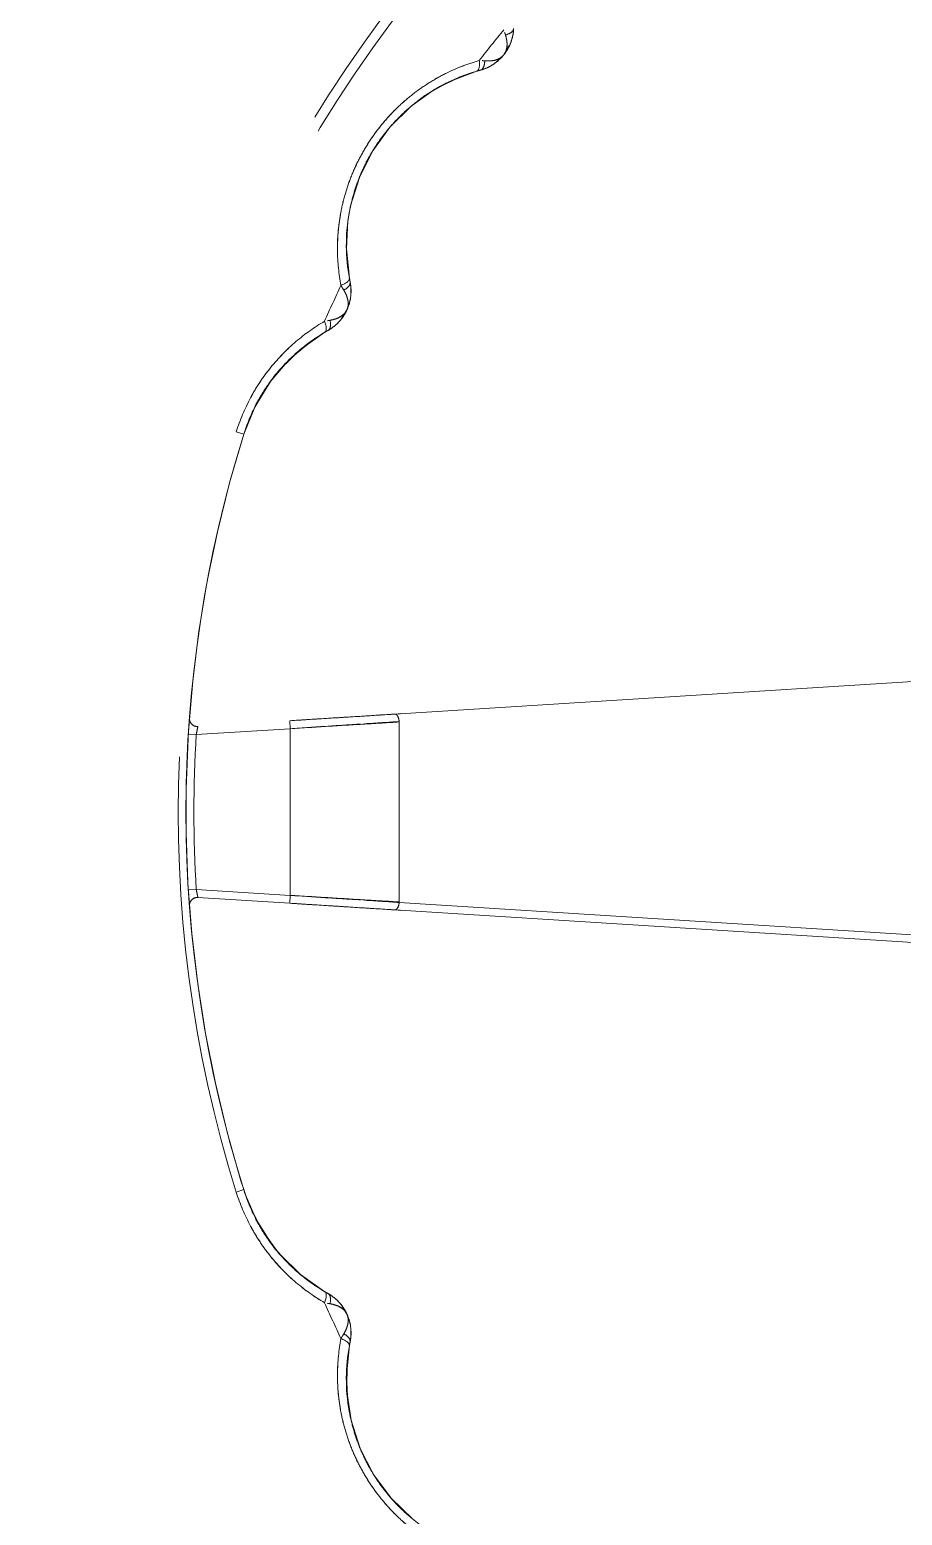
# Model space of a CAD drawing. Extents: x -181672 to 290600, y -29000 to 395522.
# Drawn here: x 11331.9 to 11409, y 37551.7 to 37683 of the extents above; entities that cross this region are included whole.
import ezdxf

# ---------------------------------------------------------------- set-up
doc = ezdxf.new("R2010")
doc.units = 0
doc.header["$LTSCALE"] = 10
doc.linetypes.add('XFM7Q20PCW-200K$0$ACAD_ISO03W100', pattern=[30, 12, -18])
doc.layers.add('XFM7Q20PCW-200K$0$PCW EQ (FUTURE)', color=252, linetype='XFM7Q20PCW-200K$0$ACAD_ISO03W100', lineweight=9)

# ---------------------------------------------------------------- blocks, each defined once
blk = doc.blocks.new('XFM7Q20PCW-200K$0$漢唐美光 8NHV4A-10FDA-NC150-M - 漢唐美光 8NHV4A-10FDA-NC150-M-V1107-CUB_L40')
for p, q in [((-534.8, -183.07), (-537.75, -136.34)), ((-518.15, -182.69), (-515.2, -135.96)), ((-517.5, -183.07), (-514.55, -136.34)), ((-593.89, -172.93), (-593.05, -173.45)), ((-592.36, -174.16), (-593.05, -173.45)), ((-591.6, -175.83), (-591.69, -175.53)), ((-589.44, -180.42), (-588.63, -181.49)), ((-534.1, -182.69), (-518.2, -182.69)), ((-578.37, -187.22), (-579.7, -186.99)), ((-572.99, -187.03), (-573.3, -187.09)), ((-571.46, -187.01), (-570.52, -187.31)), ((-569.68, -187.82), (-570.52, -187.31)), ((-482.62, -187.82), (-481.78, -187.31)), ((-480.84, -187.01), (-481.78, -187.31)), ((-479, -187.09), (-479.31, -187.03)), ((-473.93, -187.22), (-472.6, -186.99)), ((-568.54, -189.26), (-568.69, -188.99)), ((-568.54, -189.26), (-568.69, -188.99)), ((-483.61, -188.99), (-483.76, -189.26)), ((-483.61, -188.99), (-483.76, -189.26)), ((-533.51, -192.33), (-534.21, -192.37)), ((-533.51, -192.33), (-532.99, -200.63)), ((-533.51, -192.33), (-518.78, -192.33)), ((-519.31, -200.63), (-518.78, -192.33)), ((-518.09, -192.37), (-518.78, -192.33)), ((-518.6, -200.49), (-518.09, -192.37)), ((-487.01, -193.19), (-487.9, -193.92)), ((-559.52, -196.43), (-559.73, -197.1)), ((-492.78, -196.43), (-492.57, -197.1)), ((-533.03, -201.33), (-532.99, -200.63)), ((-519.31, -200.63), (-519.27, -201.33))]:
    blk.add_line(p, q)
at = {"flags": 128}
for points in [[(-401.15, -89.94), (-401.25, -94.94), (-401.55, -99.93), (-402.05, -104.91), (-402.75, -109.86), (-403.64, -114.78), (-404.73, -119.66), (-406.02, -124.49), (-407.49, -129.26), (-409.16, -133.98), (-411.02, -138.62), (-413.06, -143.19), (-415.27, -147.67), (-417.67, -152.05), (-420.24, -156.34), (-422.98, -160.52), (-425.89, -164.59), (-428.95, -168.54), (-432.17, -172.37), (-435.54, -176.06), (-439.06, -179.61), (-442.72, -183.02), (-446.51, -186.29), (-450.42, -189.39), (-454.46, -192.34), (-458.61, -195.13), (-462.87, -197.74), (-467.23, -200.19), (-471.69, -202.46), (-476.23, -204.54), (-480.85, -206.45), (-485.55, -208.17), (-490.31, -209.7), (-495.13, -211.03), (-499.99, -212.18), (-504.9, -213.12), (-509.85, -213.88), (-514.82, -214.43), (-519.8, -214.78), (-524.8, -214.94), (-529.8, -214.89), (-534.79, -214.64), (-539.77, -214.2), (-544.73, -213.55), (-549.66, -212.71), (-554.55, -211.67), (-559.39, -210.44), (-564.19, -209.02), (-568.92, -207.4), (-573.58, -205.6), (-578.17, -203.61), (-582.67, -201.43), (-587.08, -199.09), (-591.4, -196.56), (-595.61, -193.87), (-599.71, -191.01), (-603.69, -187.98), (-607.55, -184.8), (-611.28, -181.47), (-614.87, -177.99), (-618.32, -174.38), (-621.63, -170.62), (-624.78, -166.74), (-627.77, -162.73), (-630.6, -158.61), (-633.26, -154.38), (-635.75, -150.05), (-638.07, -145.62), (-640.2, -141.1), (-642.16, -136.49), (-643.93, -131.82), (-645.51, -127.07), (-646.9, -122.27), (-648.09, -117.42), (-649.09, -112.52), (-649.9, -107.58), (-650.5, -102.62), (-650.91, -97.64), (-651.12, -92.64), (-651.15, -89.94)], [(-591.6, -175.83), (-590.66, -178.29), (-589.44, -180.42)], [(-579.7, -186.99), (-582.22, -186.21), (-584.57, -185.03), (-586.66, -183.51), (-588.51, -181.64), (-590, -179.53), (-591.14, -177.2), (-591.6, -175.83)], [(-463.67, -181.49), (-465.51, -183.4), (-467.62, -184.96), (-469.92, -186.14), (-472.42, -186.95), (-474.97, -187.33), (-477.57, -187.29), (-479, -187.09)], [(-573.3, -187.09), (-575.91, -187.36), (-578.37, -187.22)], [(-479, -187.09), (-476.38, -187.36), (-473.93, -187.22)], [(-568.54, -189.26), (-567.02, -191.41), (-565.29, -193.19)], [(-559.52, -196.43), (-561.91, -195.46), (-564.16, -194.1), (-566.12, -192.41), (-567.78, -190.42), (-568.54, -189.26)], [(-483.76, -189.26), (-485.29, -191.43), (-487.15, -193.32), (-489.29, -194.86), (-491.66, -196.04), (-492.78, -196.43)], [(-483.76, -189.26), (-485.28, -191.41), (-487.01, -193.19)], [(-559.52, -196.43), (-561.96, -195.44), (-564.18, -194.08), (-565.29, -193.19)], [(-487.9, -193.92), (-490.13, -195.34), (-492.54, -196.36), (-492.78, -196.43)], [(-559.52, -196.43), (-555.24, -197.68), (-550.9, -198.76), (-546.53, -199.66), (-542.13, -200.39), (-537.7, -200.94), (-533.25, -201.31), (-528.79, -201.51), (-524.33, -201.53), (-519.87, -201.36), (-515.42, -201.02), (-510.98, -200.5), (-506.57, -199.81), (-502.2, -198.94), (-497.86, -197.89), (-493.56, -196.68), (-492.78, -196.43)], [(-533.7, -200.62), (-533.74, -200.76), (-533.79, -200.88), (-533.87, -200.99), (-533.97, -201.09), (-534.09, -201.16), (-534.18, -201.2), (-534.33, -201.23), (-534.45, -201.23)], [(-517.85, -201.23), (-517.98, -201.23), (-518.12, -201.2), (-518.24, -201.14), (-518.36, -201.06), (-518.45, -200.97), (-518.52, -200.85), (-518.56, -200.76), (-518.6, -200.61)], [(-519.27, -201.33), (-523.73, -201.51), (-528.19, -201.52), (-532.65, -201.35), (-533.03, -201.33)]]:
    blk.add_lwpolyline(points, dxfattribs=at)
blk.add_circle((-526.15, -89.94), 379.98)
for centre, radius, start, end in [((-526.15, -89.94), 117.51, 180, 0), ((-526.15, -89.94), 116.61, 180, 0), ((-526.15, -89.94), 108.39, 230.3796, 232.2204), ((-526.15, -89.94), 108.39, 244.5796, 246.4204), ((-526.15, -89.94), 108.39, 293.5796, 295.4204), ((-526.15, -89.94), 111.6, 252.6, 287.4), ((-526.15, -89.94), 112.29, 267.5143, 287.4), ((-534.4, -200.53), 0.7, 265.7341, 3.6127), ((-526.15, -89.94), 110.9, 266.4637, 273.5363), ((-517.9, -200.53), 0.7, 176.3873, 274.2659)]:
    blk.add_arc(centre, radius, start, end)
for centre, major_axis, ratio, start_param, end_param in [((-593.05, -176.25), (1.44, 0.42), 0.34988, 0, 1.122252), ((-534.1, -183.03), (0.699, 0.044), 0.481025, 1.540435, 3.141593), ((-518.2, -183.03), (-0.699, 0.044), 0.481025, 3.141593, 4.74275), ((-573.02, -188.57), (-0.28, 1.47), 0.34988, 5.160933, 6.283185), ((-479.28, -188.57), (0.28, 1.47), 0.34988, 0, 1.122252), ((-569.83, -190.02), (1.29, 0.76), 0.34988, 0, 1.122252), ((-482.47, -190.02), (-1.29, 0.76), 0.34988, 5.160933, 6.283185)]:
    blk.add_ellipse(centre, major_axis=major_axis, ratio=ratio, start_param=start_param, end_param=end_param)
for points in [[(-595.38, -172.58), (-595.16, -172.58), (-594.73, -172.64), (-594.12, -172.82), (-593.55, -173.09), (-593.21, -173.32), (-593.05, -173.45)], [(-593.05, -173.45), (-593.37, -173.19), (-594.1, -172.77), (-594.94, -172.59), (-595.38, -172.58)], [(-595.38, -172.58), (-595.26, -172.58), (-595.02, -172.72), (-594.86, -173.09), (-594.8, -173.3)], [(-593.05, -173.45), (-593.25, -173.29), (-593.75, -173.09), (-594.43, -173.18), (-594.8, -173.3)], [(-594.8, -173.3), (-594.62, -173.24), (-594.27, -173.16), (-593.79, -173.15), (-593.38, -173.24), (-593.15, -173.37), (-593.05, -173.45)], [(-594.8, -173.3), (-594.88, -173.32), (-594.95, -173.34), (-595.03, -173.37)], [(-595.03, -173.37), (-594.95, -173.34), (-594.88, -173.32), (-594.8, -173.3)], [(-592.52, -175.13), (-592.5, -174.93), (-592.5, -174.57), (-592.59, -174.11), (-592.77, -173.72), (-592.95, -173.53), (-593.05, -173.45)], [(-593.05, -173.45), (-592.85, -173.61), (-592.55, -174.06), (-592.49, -174.74), (-592.52, -175.13)], [(-591.69, -175.53), (-591.75, -175.32), (-591.89, -174.91), (-592.2, -174.35), (-592.59, -173.86), (-592.89, -173.58), (-593.05, -173.45)], [(-593.05, -173.45), (-592.73, -173.71), (-592.16, -174.32), (-591.8, -175.1), (-591.69, -175.53)], [(-591.43, -178.51), (-591.9, -177.57), (-592.27, -176.59), (-592.55, -175.61)], [(-592.54, -175.36), (-592.53, -175.28), (-592.52, -175.2), (-592.52, -175.13)], [(-592.52, -175.13), (-592.52, -175.2), (-592.53, -175.28), (-592.54, -175.36)], [(-592.52, -175.13), (-592.31, -175.13), (-591.9, -175.21), (-591.72, -175.42), (-591.69, -175.53)], [(-591.6, -175.83), (-591.62, -175.78), (-591.65, -175.68), (-591.68, -175.58), (-591.69, -175.53)], [(-589.77, -181.22), (-590.09, -180.79), (-590.69, -179.91), (-591.2, -178.98), (-591.43, -178.51)], [(-584.99, -185.59), (-585.45, -185.3), (-586.35, -184.68), (-587.61, -183.63), (-588.77, -182.48), (-589.45, -181.65), (-589.77, -181.22)], [(-534.21, -192.37), (-534.29, -191.21), (-534.43, -188.9), (-534.64, -185.53), (-534.78, -183.41), (-534.84, -182.4)], [(-517.46, -182.4), (-517.52, -183.41), (-517.65, -185.53), (-517.87, -188.9), (-518.01, -191.21), (-518.09, -192.37)], [(-462.53, -181.22), (-462.85, -181.65), (-463.53, -182.48), (-464.3, -183.25), (-464.7, -183.62)], [(-534.8, -183.07), (-534.74, -184.02), (-534.61, -185.99), (-534.42, -189.14), (-534.28, -191.29), (-534.21, -192.37)], [(-534.14, -182.69), (-534.08, -183.67), (-534.01, -184.69), (-533.94, -185.75)], [(-533.51, -192.33), (-533.58, -191.21), (-533.72, -188.98), (-533.92, -185.72), (-534.04, -183.67), (-534.1, -182.69)], [(-518.2, -182.69), (-518.26, -183.67), (-518.38, -185.72), (-518.58, -188.98), (-518.72, -191.21), (-518.78, -192.33)], [(-518.35, -185.75), (-518.29, -184.69), (-518.22, -183.67), (-518.15, -182.69)], [(-518.09, -192.37), (-518.02, -191.29), (-517.88, -189.14), (-517.68, -185.99), (-517.56, -184.02), (-517.5, -183.07)], [(-464.7, -183.62), (-465.1, -183.98), (-465.94, -184.68), (-466.84, -185.3), (-467.31, -185.59)], [(-582.05, -187.03), (-582.56, -186.84), (-583.57, -186.4), (-584.52, -185.87), (-584.99, -185.59)], [(-467.31, -185.59), (-467.77, -185.87), (-468.73, -186.4), (-469.73, -186.83), (-470.24, -187.03)], [(-578.93, -187.89), (-579.46, -187.79), (-580.52, -187.56), (-581.55, -187.22), (-582.05, -187.03)], [(-572.99, -187.03), (-573.04, -187.04), (-573.14, -187.06), (-573.24, -187.08), (-573.3, -187.09)], [(-570.52, -187.31), (-570.9, -187.14), (-571.7, -186.91), (-572.56, -186.94), (-572.99, -187.03)], [(-572.99, -187.03), (-572.78, -186.99), (-572.35, -186.94), (-571.71, -186.96), (-571.1, -187.08), (-570.71, -187.22), (-570.52, -187.31)], [(-572.99, -187.03), (-572.88, -187.01), (-572.61, -187.08), (-572.36, -187.4), (-572.26, -187.59)], [(-572.26, -187.59), (-572.32, -187.63), (-572.46, -187.71), (-572.6, -187.8), (-572.68, -187.84)], [(-570.52, -187.31), (-570.76, -187.2), (-571.29, -187.14), (-571.92, -187.39), (-572.26, -187.59)], [(-572.26, -187.59), (-572.09, -187.49), (-571.77, -187.33), (-571.31, -187.2), (-570.89, -187.19), (-570.64, -187.26), (-570.52, -187.31)], [(-569.59, -188.8), (-569.63, -188.62), (-569.71, -188.27), (-569.92, -187.84), (-570.19, -187.51), (-570.4, -187.36), (-570.52, -187.31)], [(-570.52, -187.31), (-570.29, -187.42), (-569.89, -187.78), (-569.66, -188.42), (-569.59, -188.8)], [(-568.69, -188.99), (-568.8, -188.8), (-569.04, -188.44), (-569.48, -187.98), (-569.97, -187.59), (-570.33, -187.39), (-570.52, -187.31)], [(-570.52, -187.31), (-570.14, -187.48), (-569.44, -187.94), (-568.91, -188.61), (-568.69, -188.99)], [(-483.61, -188.99), (-483.5, -188.8), (-483.26, -188.44), (-482.82, -187.98), (-482.32, -187.59), (-481.96, -187.39), (-481.78, -187.31)], [(-481.78, -187.31), (-482.15, -187.48), (-482.85, -187.94), (-483.39, -188.61), (-483.61, -188.99)], [(-482.7, -188.8), (-482.67, -188.62), (-482.58, -188.27), (-482.38, -187.84), (-482.11, -187.51), (-481.9, -187.36), (-481.78, -187.31)], [(-481.78, -187.31), (-482.01, -187.42), (-482.41, -187.78), (-482.64, -188.42), (-482.7, -188.8)], [(-481.78, -187.31), (-481.4, -187.14), (-480.6, -186.91), (-479.74, -186.94), (-479.31, -187.03)], [(-479.31, -187.03), (-479.52, -186.99), (-479.95, -186.94), (-480.59, -186.96), (-481.2, -187.08), (-481.59, -187.22), (-481.78, -187.31)], [(-481.78, -187.31), (-481.54, -187.2), (-481.01, -187.14), (-480.37, -187.39), (-480.04, -187.59)], [(-480.04, -187.59), (-480.21, -187.49), (-480.53, -187.33), (-480.98, -187.2), (-481.41, -187.19), (-481.66, -187.26), (-481.78, -187.31)], [(-479.31, -187.03), (-479.42, -187.01), (-479.69, -187.08), (-479.94, -187.4), (-480.04, -187.59)], [(-480.04, -187.59), (-479.97, -187.63), (-479.84, -187.71), (-479.7, -187.8), (-479.62, -187.84)], [(-479.31, -187.03), (-479.26, -187.04), (-479.16, -187.06), (-479.05, -187.08), (-479, -187.09)], [(-470.24, -187.03), (-470.75, -187.22), (-471.79, -187.56), (-472.84, -187.79), (-473.36, -187.89)], [(-575.77, -188.15), (-576.82, -188.16), (-577.88, -188.07), (-578.93, -187.89)], [(-572.68, -187.84), (-573.68, -188.03), (-574.72, -188.14), (-575.77, -188.15)], [(-569.59, -188.8), (-569.39, -188.76), (-568.98, -188.74), (-568.75, -188.89), (-568.69, -188.99)], [(-569.55, -189.04), (-569.57, -188.96), (-569.58, -188.88), (-569.59, -188.8)], [(-569.59, -188.8), (-569.58, -188.88), (-569.57, -188.96), (-569.55, -189.04)], [(-568.54, -189.26), (-568.56, -189.22), (-568.62, -189.12), (-568.67, -189.04), (-568.69, -188.99)], [(-483.76, -189.26), (-483.73, -189.22), (-483.68, -189.12), (-483.63, -189.04), (-483.61, -188.99)], [(-482.7, -188.8), (-482.91, -188.76), (-483.32, -188.74), (-483.55, -188.89), (-483.61, -188.99)], [(-482.74, -189.04), (-482.73, -188.96), (-482.72, -188.88), (-482.7, -188.8)], [(-482.7, -188.8), (-482.72, -188.88), (-482.73, -188.96), (-482.74, -189.04)], [(-476.53, -188.15), (-477.58, -188.14), (-478.62, -188.03), (-479.62, -187.84)], [(-473.36, -187.89), (-473.89, -187.98), (-474.95, -188.11), (-476.01, -188.15), (-476.53, -188.15)], [(-567.71, -191.82), (-568.39, -191.02), (-568.99, -190.17), (-569.51, -189.29)], [(-568.54, -189.26), (-568.06, -190.07), (-566.96, -191.62), (-564.86, -193.68), (-562.35, -195.34), (-560.48, -196.13), (-559.52, -196.43)], [(-483.76, -189.26), (-484.24, -190.07), (-485.34, -191.62), (-487.44, -193.68), (-489.94, -195.34), (-491.81, -196.13), (-492.78, -196.43)], [(-492.57, -197.1), (-491.53, -196.77), (-489.5, -195.91), (-486.79, -194.11), (-484.5, -191.87), (-483.31, -190.17), (-482.79, -189.29)], [(-482.79, -189.29), (-483.3, -190.17), (-483.91, -191.02), (-484.59, -191.82)], [(-565.44, -194.04), (-566.27, -193.36), (-567.03, -192.62), (-567.71, -191.82)], [(-484.85, -192.12), (-485.46, -192.8), (-486.13, -193.45), (-486.86, -194.04)], [(-562.74, -195.83), (-563.7, -195.31), (-564.6, -194.71), (-565.44, -194.04)], [(-486.86, -194.04), (-487.28, -194.37), (-488.15, -195.02), (-489.08, -195.57), (-489.56, -195.83)], [(-559.73, -197.1), (-560.77, -196.77), (-561.78, -196.34), (-562.74, -195.83)], [(-489.56, -195.83), (-490.51, -196.34), (-491.52, -196.77), (-492.57, -197.1)], [(-532.99, -200.63), (-533.18, -200.59), (-533.53, -200.52), (-533.7, -200.49), (-533.7, -200.49)], [(-518.6, -200.49), (-518.6, -200.49), (-518.77, -200.52), (-519.12, -200.59), (-519.31, -200.63)]]:
    blk.add_open_spline(points, degree=3)
for points, knots in [([(-592.55, -175.61), (-592.27, -176.6), (-591.52, -178.54), (-590.14, -180.81), (-588.76, -182.48), (-587.62, -183.63), (-586.36, -184.68), (-585, -185.61), (-583.57, -186.4), (-582.06, -187.05), (-580.51, -187.56), (-578.94, -187.91), (-577.35, -188.11), (-575.23, -188.19), (-573.68, -188.03), (-572.68, -187.84)], [-1, -1, -1, -1, -0.875, -0.75, -0.6875, -0.625, -0.5625, -0.5, -0.4375, -0.375, -0.3125, -0.25, -0.1875, -0.125, 0, 0, 0, 0]), ([(-591.6, -175.83), (-591.35, -176.72), (-590.83, -178.06), (-589.89, -179.76), (-589.06, -180.98), (-588.11, -182.12), (-587.05, -183.19), (-585.89, -184.16), (-584.64, -185.01), (-583.31, -185.75), (-581.92, -186.35), (-580.5, -186.81), (-577.58, -187.47), (-575.13, -187.44), (-573.3, -187.09)], [-1, -1, -1, -1, -0.875, -0.8125, -0.75, -0.6875, -0.625, -0.5625, -0.5, -0.4375, -0.375, -0.3125, -0.25, 0, 0, 0, 0]), ([(-573.3, -187.09), (-574.21, -187.26), (-575.64, -187.4), (-577.58, -187.33), (-579.04, -187.14), (-580.49, -186.81), (-581.92, -186.35), (-583.31, -185.74), (-584.64, -185.01), (-585.89, -184.16), (-587.05, -183.19), (-588.11, -182.13), (-590.01, -179.82), (-591.08, -177.62), (-591.6, -175.83)], [-1, -1, -1, -1, -0.875, -0.8125, -0.75, -0.6875, -0.625, -0.5625, -0.5, -0.4375, -0.375, -0.3125, -0.25, 0, 0, 0, 0]), ([(-479.62, -187.84), (-478.62, -188.03), (-476.54, -188.24), (-473.89, -188.03), (-471.78, -187.56), (-470.24, -187.05), (-468.73, -186.4), (-467.3, -185.61), (-465.94, -184.68), (-464.68, -183.63), (-463.53, -182.48), (-462.5, -181.23), (-461.61, -179.91), (-460.59, -178.05), (-460.03, -176.59), (-459.75, -175.61)], [-1, -1, -1, -1, -0.875, -0.75, -0.6875, -0.625, -0.5625, -0.5, -0.4375, -0.375, -0.3125, -0.25, -0.1875, -0.125, 0, 0, 0, 0]), ([(-479, -187.09), (-478.09, -187.26), (-476.66, -187.4), (-474.72, -187.33), (-473.26, -187.14), (-471.81, -186.81), (-470.38, -186.35), (-468.99, -185.74), (-467.66, -185.01), (-466.41, -184.16), (-465.24, -183.19), (-464.19, -182.13), (-462.29, -179.82), (-461.21, -177.62), (-460.69, -175.83)], [-1, -1, -1, -1, -0.875, -0.8125, -0.75, -0.6875, -0.625, -0.5625, -0.5, -0.4375, -0.375, -0.3125, -0.25, 0, 0, 0, 0]), ([(-460.69, -175.83), (-460.95, -176.72), (-461.47, -178.06), (-462.41, -179.76), (-463.24, -180.98), (-464.18, -182.12), (-465.25, -183.19), (-466.41, -184.16), (-467.66, -185.01), (-468.99, -185.75), (-470.38, -186.35), (-471.8, -186.81), (-474.72, -187.47), (-477.17, -187.44), (-479, -187.09)], [-1, -1, -1, -1, -0.875, -0.8125, -0.75, -0.6875, -0.625, -0.5625, -0.5, -0.4375, -0.375, -0.3125, -0.25, 0, 0, 0, 0]), ([(-533.92, -186.09), (-533.86, -187.04), (-533.72, -189.1), (-533.59, -191.21), (-533.51, -192.33)], [-0.6312087, -0.6312087, -0.6312087, -0.6312087, -0.3333333, 0, 0, 0, 0]), ([(-518.78, -192.33), (-518.71, -191.21), (-518.57, -189.1), (-518.44, -187.04), (-518.38, -186.09)], [-1, -1, -1, -1, -0.6666667, -0.3687913, -0.3687913, -0.3687913, -0.3687913]), ([(-569.51, -189.29), (-568.99, -190.17), (-567.79, -191.87), (-565.89, -193.73), (-564.15, -195.02), (-562.29, -196.13), (-560.78, -196.77), (-559.73, -197.1)], [-1, -1, -1, -1, -0.75, -0.5, -0.375, -0.25, 0, 0, 0, 0]), ([(-559.52, -196.43), (-560.49, -196.13), (-561.89, -195.54), (-563.6, -194.51), (-565.21, -193.33), (-566.96, -191.62), (-568.06, -190.07), (-568.54, -189.26)], [-1, -1, -1, -1, -0.75, -0.625, -0.5, -0.25, 0, 0, 0, 0]), ([(-492.78, -196.43), (-491.8, -196.13), (-490.41, -195.54), (-488.69, -194.51), (-487.09, -193.33), (-485.34, -191.62), (-484.23, -190.07), (-483.76, -189.26)], [-1, -1, -1, -1, -0.75, -0.625, -0.5, -0.25, 0, 0, 0, 0]), ([(-534.45, -201.23), (-534.45, -201.23), (-534.34, -201.24), (-534.04, -201.26), (-533.64, -201.29), (-533.28, -201.31), (-533.03, -201.33)], [-1, -1, -1, -1, -0.666667, -0.5, -0.333333, 0, 0, 0, 0]), ([(-519.27, -201.33), (-519.02, -201.31), (-518.65, -201.29), (-518.26, -201.26), (-517.95, -201.24), (-517.85, -201.23), (-517.85, -201.23)], [-1, -1, -1, -1, -0.666667, -0.5, -0.333333, 0, 0, 0, 0])]:
    blk.add_open_spline(points, degree=3, knots=knots)
blk = doc.blocks.new('XFM7Q20PCW-200K')
at = {"layer": 'XFM7Q20PCW-200K$0$PCW EQ (FUTURE)', "rotation": 270}
blk.add_blockref('XFM7Q20PCW-200K$0$漢唐美光 8NHV4A-10FDA-NC150-M - 漢唐美光 8NHV4A-10FDA-NC150-M-V1107-CUB_L40', (11547.22, 37087.72), dxfattribs=at)

msp = doc.modelspace()

# ---------------------------------------------------------------- block references
msp.add_blockref('XFM7Q20PCW-200K', (0, 0))

doc.saveas('drawing.dxf')
